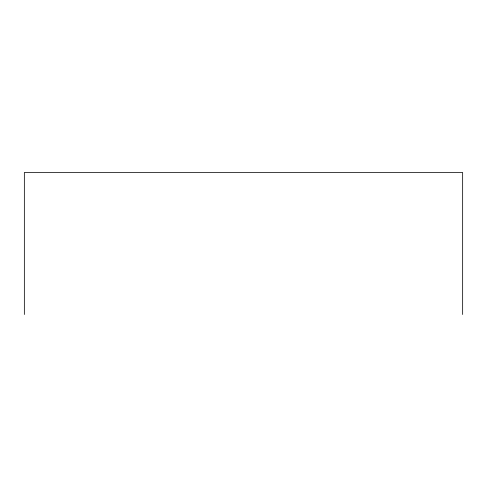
<?xml version="1.0" encoding="UTF-8"?>
<svg xmlns="http://www.w3.org/2000/svg" width="487" height="487" viewBox="0 0 487 487"><rect width="100%" height="100%" fill="white"/><g stroke="black" fill="none" stroke-linecap="round" stroke-linejoin="round"><path stroke-width="0.73" d="M462.65 314.499L462.65 172.501L24.35 172.501L24.35 314.499"/></g></svg>
